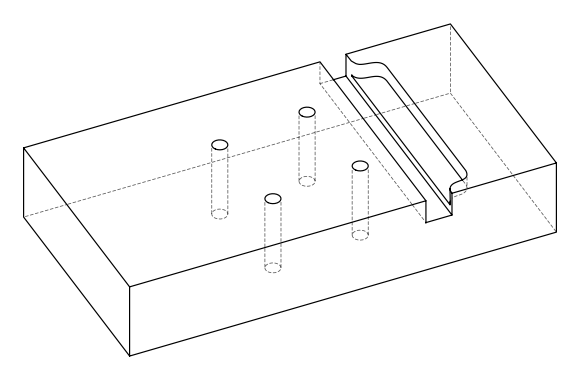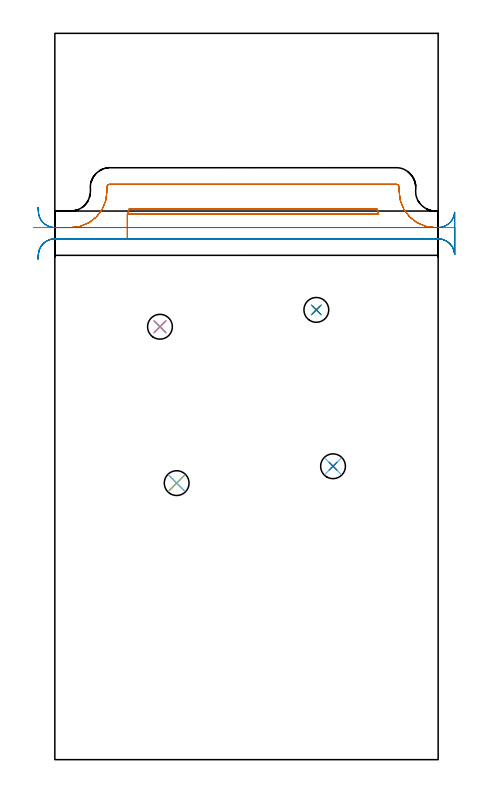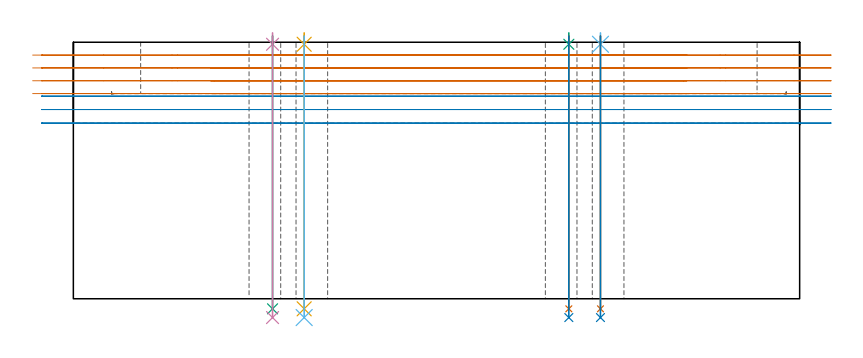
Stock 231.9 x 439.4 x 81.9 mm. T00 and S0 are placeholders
(PLAN: 14 operations, 9 tool changes, 13.7 min)
(1 MILL_OPEN_POCKET | POCKET_OPEN | UGT0201_136 | Follow Part, ap 5, ae 75% | 7.31 min | 186603 mm3)
(2 MILL_RECTANGULAR_SLOT | SLOT_RECTANGULAR | UGT0201_136 | Follow Part, ap 5, ae 75% | 3.38 min | 58354 mm3)
(3 SPOT_DRILL | STEP1HOLE | NXT0321_9005460120000 | 0.03 min | 1 mm3)
(4 SPOT_DRILL_1 | STEP1HOLE_1 | NXT0321_9005460120000 | 0.03 min | 21 mm3)
(5 SPOT_DRILL_2 | STEP1HOLE_2 | NXT0321_9005460120000 | 0.03 min | 7 mm3)
(6 SPOT_DRILL_3 | STEP1HOLE_3 | NXT0321_9005460120000 | 0.03 min | 9 mm3)
(7 DRILL_THROUGH_HOLE_INTO_CENTER | STEP1HOLE | NXT0301_065 | 0.35 min | 5666 mm3)
(8 DRILL_TO_ENLARGE_THROUGH_HOLE | STEP1HOLE | UGT0301_041 | 0.36 min | 8777 mm3)
(9 DRILL_THROUGH_HOLE_INTO_CENTER_1 | STEP1HOLE_1 | NXT0301_065 | 0.35 min | 5655 mm3)
(10 DRILL_TO_ENLARGE_THROUGH_HOLE_1 | STEP1HOLE_1 | UGT0301_041 | 0.36 min | 8798 mm3)
(11 DRILL_THROUGH_HOLE_INTO_CENTER_2 | STEP1HOLE_2 | NXT0301_065 | 0.35 min | 5639 mm3)
(12 DRILL_TO_ENLARGE_THROUGH_HOLE_2 | STEP1HOLE_2 | UGT0301_041 | 0.36 min | 8795 mm3)
(13 DRILL_THROUGH_HOLE_INTO_CENTER_3 | STEP1HOLE_3 | NXT0301_065 | 0.35 min | 5639 mm3)
(14 DRILL_TO_ENLARGE_THROUGH_HOLE_3 | STEP1HOLE_3 | UGT0301_041 | 0.36 min | 8796 mm3)
(TOOL UGT0201_136 | Carbide End Mill 20.0 | D20 FL30 Z4)
(TOOL NXT0321_9005460120000 | NC Spot Drill, 142deg, 12mm, Carbide, Uncoated | D12 PA142 FL30 Z2)
(TOOL NXT0301_065 | Carbide Drill 9.4mm [860.1-0940-075A1-MM 2214] | D9.4 PA140 FL98 Z2)
(TOOL UGT0301_041 | Twist Drill 15 mm | D15 PA118 FL114 Z2)
(OP 1 MILL_OPEN_POCKET)
G17 G21 G94 G90
T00 M6
G54
G17 G0 G90 X-10.202 Y302.883 S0 M3
G43 Z91.9 H0
Z77.8
G94 G1 X-9.97 Y305.874 F250.
G2 X0. Y315.1 R10. F500.
G1 X43.895
Y330.1
X195.905
G2 X194.86 Y333.1 R36.8
G1 X44.94
G2 X43.895 Y330.1 R36.8
G1 Y315.1
X231.9
G2 X241.89 Y305.547 R10.
G1 X241.9
Y321.9
X230.1
G2 X208.3 Y343.7 R21.8
G1 Y346.3
G3 X206.5 Y348.1 R1.8
G1 X33.3
G3 X31.5 Y346.3 R1.8
G1 Y343.7
G2 X9.7 Y321.9 R21.8
G1 X-10.
X-13. F250.
G0 X-10.202 Y302.883 Z73.7
G1 X-9.97 Y305.874
G2 X0. Y315.1 R10. F500.
G1 X43.895
Y330.1
X195.905
G2 X194.86 Y333.1 R36.8
G1 X44.94
G2 X43.895 Y330.1 R36.8
G1 Y315.1
X231.9
G2 X241.89 Y305.547 R10.
G1 X241.9
Y321.9
X230.1
G2 X208.3 Y343.7 R21.8
G1 Y346.3
G3 X206.5 Y348.1 R1.8
G1 X33.3
G3 X31.5 Y346.3 R1.8
G1 Y343.7
G2 X9.7 Y321.9 R21.8
G1 X-10.
X-13. F250.
G0 X-10.202 Y302.883 Z69.6
G1 X-9.97 Y305.874
G2 X0. Y315.1 R10. F500.
G1 X43.895
Y330.1
X195.905
G2 X194.86 Y333.1 R36.8
G1 X44.94
G2 X43.895 Y330.1 R36.8
G1 Y315.1
X231.9
G2 X241.89 Y305.547 R10.
G1 X241.9
Y321.9
X230.1
G2 X208.3 Y343.7 R21.8
G1 Y346.3
G3 X206.5 Y348.1 R1.8
G1 X33.3
G3 X31.5 Y346.3 R1.8
G1 Y343.7
G2 X9.7 Y321.9 R21.8
G1 X-10.
X-13. F250.
G0 X-10.202 Y302.883 Z65.5
G1 X-9.97 Y305.874
G2 X0. Y315.1 R10. F500.
G1 X43.895
Y330.1
X195.905
G2 X194.86 Y333.1 R36.8
G1 X44.94
G2 X43.895 Y330.1 R36.8
G1 Y315.1
X231.9
G2 X241.89 Y305.547 R10.
G1 X241.9
Y321.9
X230.1
G2 X208.3 Y343.7 R21.8
G1 Y346.3
G3 X206.5 Y348.1 R1.8
G1 X33.3
G3 X31.5 Y346.3 R1.8
G1 Y343.7
G2 X9.7 Y321.9 R21.8
G1 X-10.
X-13. F250.
G0 Z91.9
M5
M2
(OP 2 MILL_RECTANGULAR_SLOT)
G17 G21 G94 G90
T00 M6
G54
G17 G0 G90 X-10.202 Y302.883 S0 M3
G43 Z91.9 H0
Z64.7
G94 G1 X-9.97 Y305.874 F250.
G2 X0. Y315.1 R10. F500.
G1 X231.9
G2 X241.87 Y305.874 R10.
G1 X241.9
Y331.126
X241.87
G2 X231.9 Y321.9 R10.
G1 X0.
G2 X-9.97 Y331.126 R10.
G1 X-10.202 Y334.117 F250.
G0 Y302.883 Z60.4
G1 X-9.97 Y305.874
G2 X0. Y315.1 R10. F500.
G1 X231.9
G2 X241.87 Y305.874 R10.
G1 X241.9
Y331.126
X241.87
G2 X231.9 Y321.9 R10.
G1 X0.
G2 X-9.97 Y331.126 R10.
G1 X-10.202 Y334.117 F250.
G0 Y302.883 Z56.1
G1 X-9.97 Y305.874
G2 X0. Y315.1 R10. F500.
G1 X231.9
G2 X241.87 Y305.874 R10.
G1 X241.9
Y331.126
X241.87
G2 X231.9 Y321.9 R10.
G1 X0.
G2 X-9.97 Y331.126 R10.
G1 X-10.202 Y334.117 F250.
G0 Z91.9
M5
M2
(OP 3 SPOT_DRILL)
G17 G21 G94 G90
T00 M6
G54
G17 G0 G90 X158.2 Y272.1 S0 M3
G43 Z91.9 H0
G94 G81 G98 Z81.254 F250. R84.9
G80
M5
M2
(OP 4 SPOT_DRILL_1)
G17 G21 G94 G90
T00 M6
G54
G17 G0 G90 X63.6 Y261.9 S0 M3
G43 Z91.9 H0
G94 G81 G98 Z81.254 F250. R84.9
G80
M5
M2
(OP 5 SPOT_DRILL_2)
G17 G21 G94 G90
T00 M6
G54
G17 G0 G90 X73.7 Y167.3 S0 M3
G43 Z91.9 H0
G94 G81 G98 Z81.254 F250. R84.9
G80
M5
M2
(OP 6 SPOT_DRILL_3)
G17 G21 G94 G90
T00 M6
G54
G17 G0 G90 X168.3 Y177.5 S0 M3
G43 Z91.9 H0
G94 G81 G98 Z81.254 F250. R84.9
G80
M5
M2
(OP 7 DRILL_THROUGH_HOLE_INTO_CENTER)
G17 G21 G94 G90
T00 M6
G54
G17 G0 G90 X158.2 Y272.1 S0 M3
G43 Z91.9 H1
G94 G73 G98 Z-3.211 F250. Q8.511 R83.9
G80
M5
M2
(OP 8 DRILL_TO_ENLARGE_THROUGH_HOLE)
G17 G21 G94 G90
T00 M6
G54
G17 G0 G90 X158.2 Y272.1 S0 M3
G43 Z91.9 H0
G94 G73 G98 Z-6.006 F250. Q14.651 R83.9
G80
M5
M2
(OP 9 DRILL_THROUGH_HOLE_INTO_CENTER_1)
G17 G21 G94 G90
T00 M6
G54
G17 G0 G90 X63.6 Y261.9 S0 M3
G43 Z91.9 H1
G94 G73 G98 Z-3.211 F250. Q8.511 R83.9
G80
M5
M2
(OP 10 DRILL_TO_ENLARGE_THROUGH_HOLE_1)
G17 G21 G94 G90
T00 M6
G54
G17 G0 G90 X63.6 Y261.9 S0 M3
G43 Z91.9 H0
G94 G73 G98 Z-6.006 F250. Q14.651 R83.9
G80
M5
M2
(OP 11 DRILL_THROUGH_HOLE_INTO_CENTER_2)
G17 G21 G94 G90
T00 M6
G54
G17 G0 G90 X73.7 Y167.3 S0 M3
G43 Z91.9 H1
G94 G73 G98 Z-3.211 F250. Q8.511 R83.9
G80
M5
M2
(OP 12 DRILL_TO_ENLARGE_THROUGH_HOLE_2)
G17 G21 G94 G90
T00 M6
G54
G17 G0 G90 X73.7 Y167.3 S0 M3
G43 Z91.9 H0
G94 G73 G98 Z-6.006 F250. Q14.651 R83.9
G80
M5
M2
(OP 13 DRILL_THROUGH_HOLE_INTO_CENTER_3)
G17 G21 G94 G90
T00 M6
G54
G17 G0 G90 X168.3 Y177.5 S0 M3
G43 Z91.9 H1
G94 G73 G98 Z-3.211 F250. Q8.511 R83.9
G80
M5
M2
(OP 14 DRILL_TO_ENLARGE_THROUGH_HOLE_3)
G17 G21 G94 G90
T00 M6
G54
G17 G0 G90 X168.3 Y177.5 S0 M3
G43 Z91.9 H0
G94 G73 G98 Z-6.006 F250. Q14.651 R83.9
G80
M5
M2
